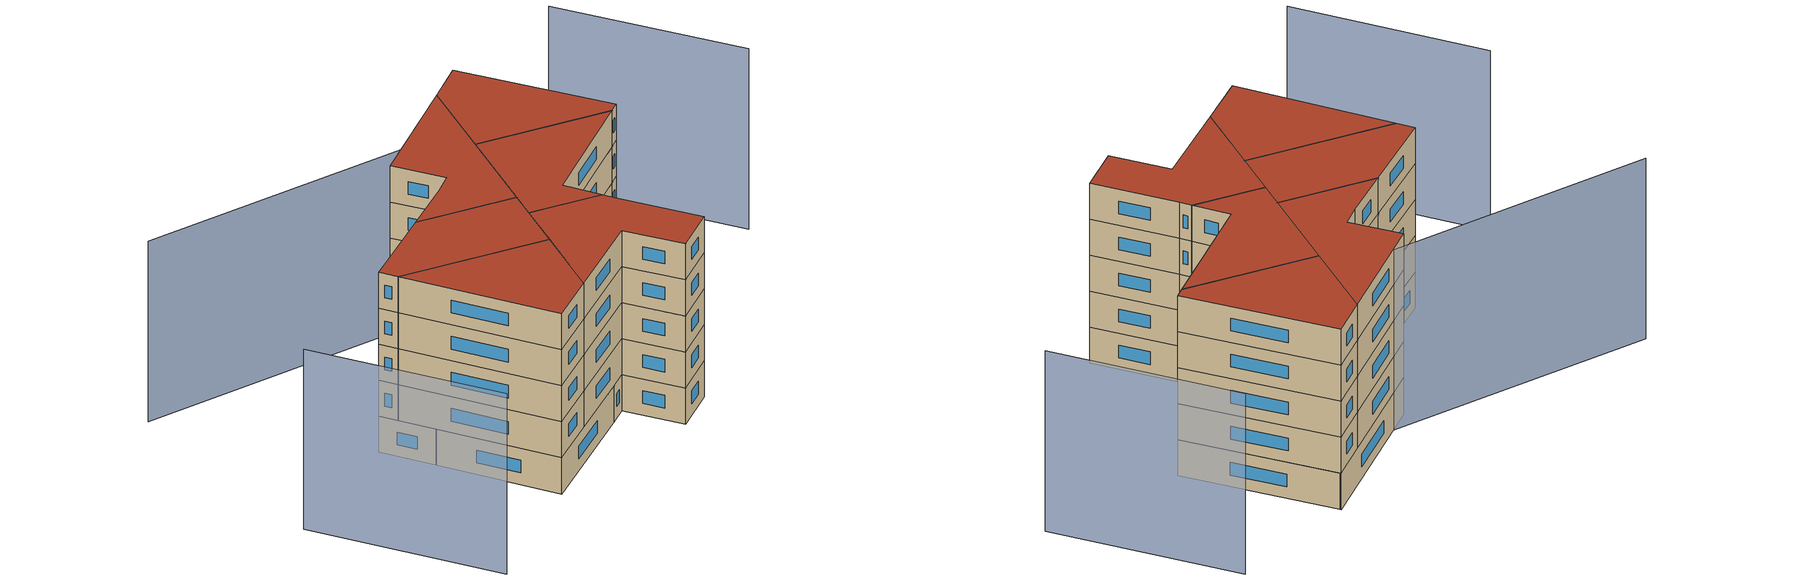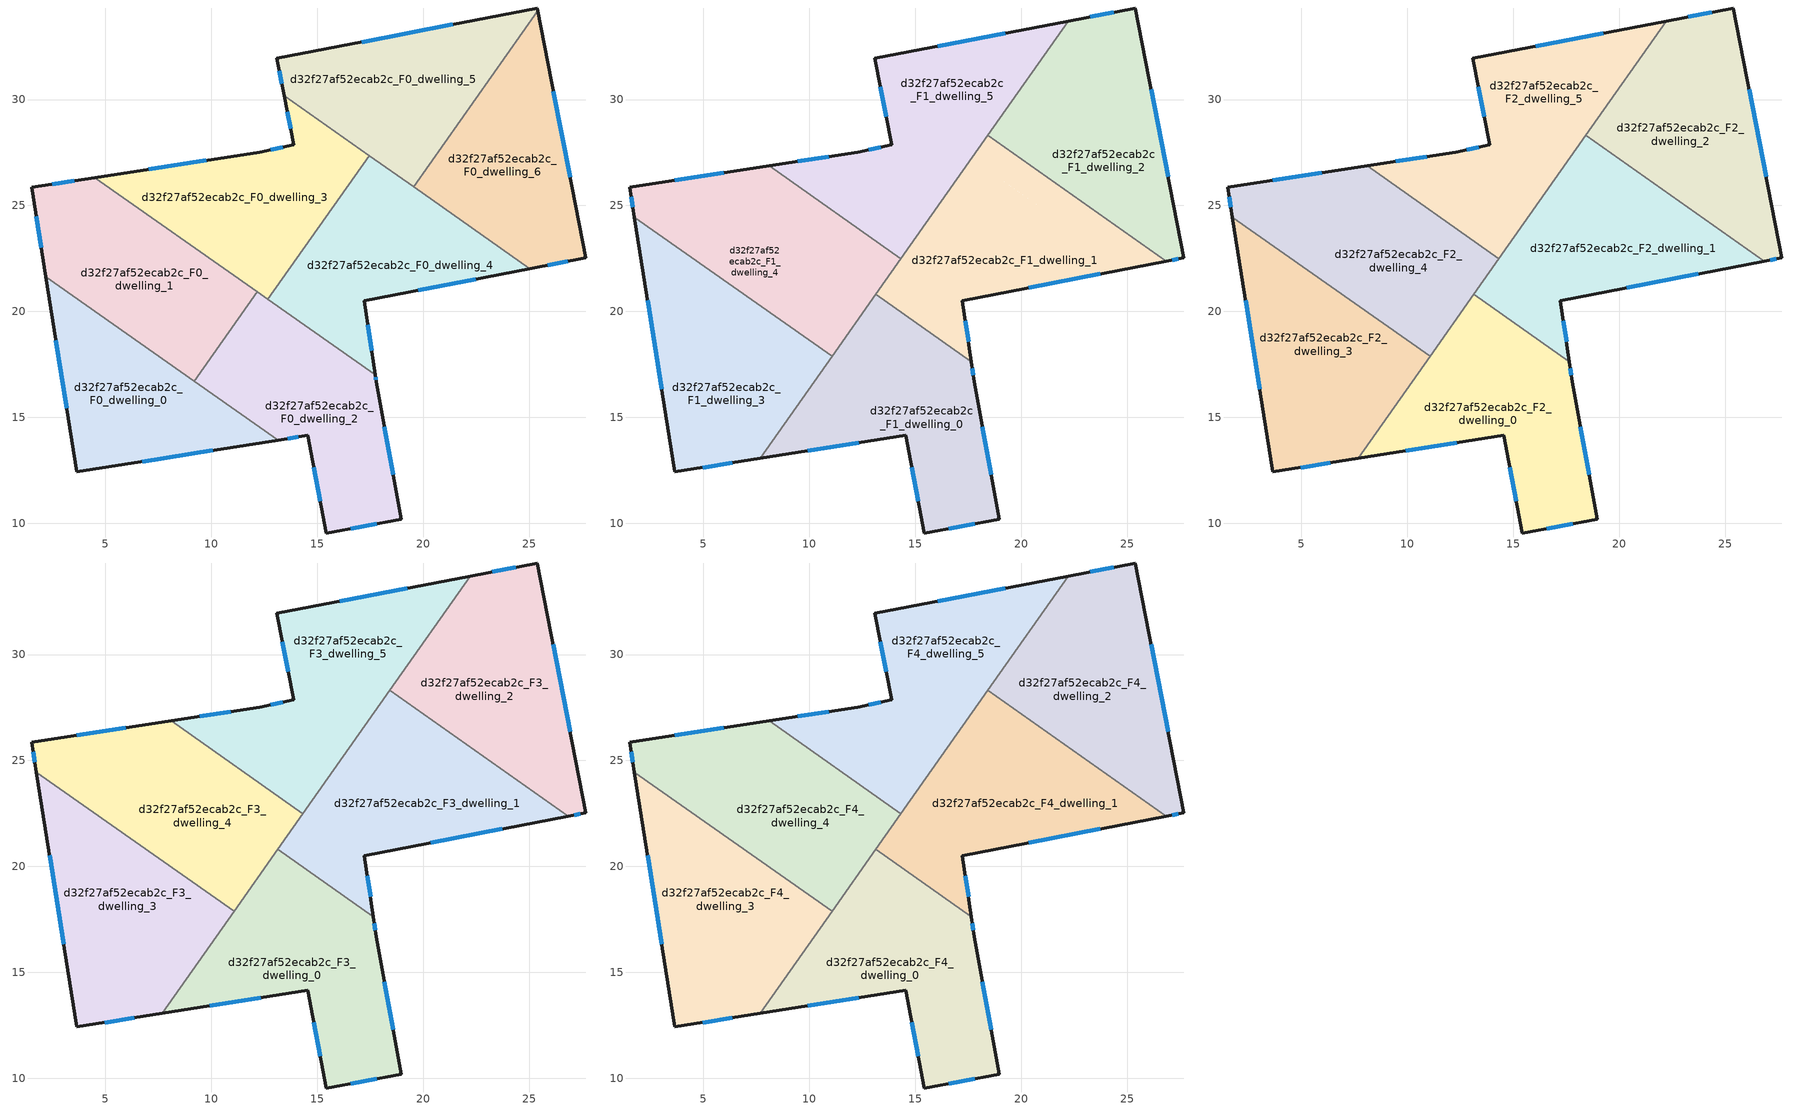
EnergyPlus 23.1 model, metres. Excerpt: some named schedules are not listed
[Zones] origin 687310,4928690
d32f27af52ecab2c_F0_dwelling_0
 floor ground (EU_floor_Construction): 13.15,13.93 3.65,12.42 2.19,21.64 z0
 wall outside (EU_wall_Construction): 2.19,21.64 3.65,12.42 13.15,13.93 z0:3
 wall to d32f27af52ecab2c_F0_dwelling_1 (EU_wall_Construction): 9.19,16.71 2.19,21.64 z0:3
 wall to d32f27af52ecab2c_F0_dwelling_2 (EU_wall_Construction): 13.15,13.93 9.19,16.71 z0:3
 window (EU_Window_Construction): 2.66,18.64 3.17,15.42 / 6.74,12.91 10.06,13.44 z0.98:2.02
d32f27af52ecab2c_F0_dwelling_1
 floor ground (EU_floor_Construction): 12.16,20.93 9.19,16.71 2.19,21.64 1.52,25.86 4.51,26.32 z0
 wall outside (EU_wall_Construction): 4.51,26.32 1.52,25.86 2.19,21.64 z0:3
 wall to d32f27af52ecab2c_F0_dwelling_2 (EU_wall_Construction): 9.19,16.71 12.16,20.93 z0:3
 wall to d32f27af52ecab2c_F0_dwelling_3 (EU_wall_Construction): 12.16,20.93 4.51,26.32 z0:3
 window (EU_Window_Construction): 3.54,26.17 2.49,26.01 / 1.74,24.49 1.97,23.01 z0.98:2.02
d32f27af52ecab2c_F0_dwelling_2
 floor ground (EU_floor_Construction): 17.74,17 17.79,16.67 18.96,10.18 15.43,9.54 14.56,14.15 13.15,13.93 9.19,16.71 12.16,20.93 z0
 wall outside (EU_wall_Construction): 13.15,13.93 14.56,14.15 15.43,9.54 18.96,10.18 17.79,16.67 17.74,17 z0:3
 wall to d32f27af52ecab2c_F0_dwelling_4 (EU_wall_Construction): 17.74,17 12.67,20.57 z0:3
 wall to d32f27af52ecab2c_F0_dwelling_3 (EU_wall_Construction): 12.67,20.57 12.16,20.93 z0:3
 window (EU_Window_Construction): 17.77,16.78 17.76,16.9 / 18.58,12.29 18.17,14.56 / 16.58,9.75 17.81,9.97 / 14.84,12.65 15.15,11.04 / 13.61,14 14.1,14.08 z0.98:2.02
d32f27af52ecab2c_F0_dwelling_3
 floor ground (EU_floor_Construction): 17.45,27.36 12.67,20.57 4.51,26.32 12.29,27.51 13.89,27.86 13.44,30.17 z0
 wall outside (EU_wall_Construction): 13.44,30.17 13.89,27.86 12.29,27.51 4.51,26.32 z0:3
 wall to d32f27af52ecab2c_F0_dwelling_4 (EU_wall_Construction): 12.67,20.57 17.45,27.36 z0:3
 wall to d32f27af52ecab2c_F0_dwelling_5 (EU_wall_Construction): 17.45,27.36 13.44,30.17 z0:3
 window (EU_Window_Construction): 9.76,27.12 7.04,26.71 / 13.37,27.75 12.81,27.62 / 13.59,29.42 13.74,28.61 z0.98:2.02
d32f27af52ecab2c_F0_dwelling_4
 floor ground (EU_floor_Construction): 25.03,22.02 17.23,20.51 17.74,17 12.67,20.57 17.45,27.36 z0
 wall outside (EU_wall_Construction): 17.74,17 17.23,20.51 25.03,22.02 z0:3
 wall to d32f27af52ecab2c_F0_dwelling_6 (EU_wall_Construction): 25.03,22.02 19.56,25.87 z0:3
 wall to d32f27af52ecab2c_F0_dwelling_5 (EU_wall_Construction): 19.56,25.87 17.45,27.35 z0:3
 window (EU_Window_Construction): 17.57,18.14 17.4,19.37 / 19.77,21 22.49,21.53 z0.98:2.02
d32f27af52ecab2c_F0_dwelling_5
 floor ground (EU_floor_Construction): 25.39,34.32 25.41,34.19 19.56,25.87 13.44,30.17 13.1,31.94 z0
 wall outside (EU_wall_Construction): 25.41,34.19 25.39,34.32 13.1,31.94 13.44,30.17 z0:3
 wall to d32f27af52ecab2c_F0_dwelling_6 (EU_wall_Construction): 19.56,25.87 25.41,34.19 z0:3
 window (EU_Window_Construction): 21.39,33.55 17.1,32.71 / 13.21,31.37 13.33,30.75 z0.98:2.02
d32f27af52ecab2c_F0_dwelling_6
 floor ground (EU_floor_Construction): 25.41,34.19 27.68,22.53 25.03,22.02 19.56,25.87 z0
 wall outside (EU_wall_Construction): 25.03,22.02 27.68,22.53 25.41,34.19 z0:3
 window (EU_Window_Construction): 26.94,26.32 26.15,30.4 / 25.89,22.18 26.82,22.36 z0.98:2.02
d32f27af52ecab2c_F1_dwelling_0
 floor to d32f27af52ecab2c_F0_dwelling_2 (EU_floor_Construction): 17.74,17 17.79,16.67 18.96,10.18 15.43,9.54 14.56,14.15 13.15,13.93 9.9,16.21 12.87,20.43 z3
 floor to d32f27af52ecab2c_F0_dwelling_0 (EU_floor_Construction): 13.15,13.93 7.69,13.06 9.9,16.21 z3
 floor to d32f27af52ecab2c_F0_dwelling_4 (EU_floor_Construction): 17.65,17.62 17.74,17 12.87,20.43 13.13,20.8 z3
 wall outside (EU_wall_Construction): 7.69,13.06 14.56,14.15 15.43,9.54 18.96,10.18 17.79,16.67 17.65,17.62 z3:6
 wall to d32f27af52ecab2c_F1_dwelling_1 (EU_wall_Construction): 17.65,17.62 13.13,20.8 z3:6
 wall to d32f27af52ecab2c_F1_dwelling_3 (EU_wall_Construction): 11.07,17.87 7.69,13.06 z3:6
 wall to d32f27af52ecab2c_F1_dwelling_4 (EU_wall_Construction): 13.13,20.8 11.07,17.87 z3:6
 window (EU_Window_Construction): 14.84,12.65 15.15,11.04 / 9.92,13.41 12.32,13.8 / 17.75,16.98 17.7,17.31 / 18.58,12.29 18.17,14.56 / 16.58,9.75 17.81,9.97 z3.98:5.02
d32f27af52ecab2c_F1_dwelling_1
 floor to d32f27af52ecab2c_F0_dwelling_4 (EU_floor_Construction): 25.03,22.02 17.23,20.51 17.65,17.62 13.13,20.8 17.65,27.21 z3
 floor to d32f27af52ecab2c_F0_dwelling_6 (EU_floor_Construction): 26.86,22.37 25.03,22.02 19.56,25.87 20.33,26.97 z3
 floor to d32f27af52ecab2c_F0_dwelling_5 (EU_floor_Construction): 20.33,26.97 19.56,25.87 17.65,27.21 18.42,28.31 z3
 wall outside (EU_wall_Construction): 17.65,17.62 17.23,20.51 26.86,22.37 z3:6
 wall to d32f27af52ecab2c_F1_dwelling_2 (EU_wall_Construction): 26.86,22.37 18.42,28.31 z3:6
 wall to d32f27af52ecab2c_F1_dwelling_5 (EU_wall_Construction): 18.42,28.31 14.32,22.49 z3:6
 wall to d32f27af52ecab2c_F1_dwelling_4 (EU_wall_Construction): 14.32,22.49 13.13,20.8 z3:6
 window (EU_Window_Construction): 20.36,21.12 23.73,21.77 / 17.51,18.56 17.37,19.57 z3.98:5.02
d32f27af52ecab2c_F1_dwelling_2
 floor to d32f27af52ecab2c_F0_dwelling_6 (EU_floor_Construction): 25.41,34.19 27.68,22.53 26.86,22.37 20.33,26.97 z3
 floor to d32f27af52ecab2c_F0_dwelling_5 (EU_floor_Construction): 25.39,34.32 25.41,34.19 20.33,26.97 18.42,28.31 22.22,33.71 z3
 wall outside (EU_wall_Construction): 26.86,22.37 27.68,22.53 25.39,34.32 22.22,33.71 z3:6
 wall to d32f27af52ecab2c_F1_dwelling_5 (EU_wall_Construction): 22.22,33.71 18.42,28.31 z3:6
 window (EU_Window_Construction): 24.36,34.12 23.25,33.9 / 26.94,26.36 26.13,30.49 / 27.13,22.42 27.41,22.48 z3.98:5.02
d32f27af52ecab2c_F1_dwelling_3
 floor to d32f27af52ecab2c_F0_dwelling_0 (EU_floor_Construction): 9.9,16.21 7.69,13.06 3.65,12.42 2.19,21.64 z3
 floor to d32f27af52ecab2c_F0_dwelling_1 (EU_floor_Construction): 10.36,18.37 9.19,16.71 2.19,21.64 1.74,24.44 z3
 floor to d32f27af52ecab2c_F0_dwelling_2 (EU_floor_Construction): 11.07,17.87 9.9,16.21 9.19,16.71 10.36,18.37 z3
 wall outside (EU_wall_Construction): 1.74,24.44 3.65,12.42 7.69,13.06 z3:6
 wall to d32f27af52ecab2c_F1_dwelling_4 (EU_wall_Construction): 11.07,17.87 1.74,24.44 z3:6
 window (EU_Window_Construction): 4.96,12.63 6.37,12.85 / 2.36,20.53 3.03,16.33 z3.98:5.02
d32f27af52ecab2c_F1_dwelling_4
 floor to d32f27af52ecab2c_F0_dwelling_1 (EU_floor_Construction): 12.16,20.93 10.36,18.37 1.74,24.44 1.52,25.86 4.51,26.32 z3
 floor to d32f27af52ecab2c_F0_dwelling_2 (EU_floor_Construction): 12.87,20.43 11.07,17.87 10.36,18.37 12.16,20.93 z3
 floor to d32f27af52ecab2c_F0_dwelling_3 (EU_floor_Construction): 14.12,22.63 12.67,20.57 4.51,26.32 8.11,26.87 z3
 floor to d32f27af52ecab2c_F0_dwelling_4 (EU_floor_Construction): 14.32,22.49 12.87,20.43 12.67,20.57 14.12,22.63 z3
 wall outside (EU_wall_Construction): 8.1,26.87 1.52,25.86 1.74,24.44 z3:6
 wall to d32f27af52ecab2c_F1_dwelling_5 (EU_wall_Construction): 14.32,22.49 8.1,26.87 z3:6
 window (EU_Window_Construction): 1.59,25.4 1.67,24.9 / 5.96,26.54 3.66,26.19 z3.98:5.02
d32f27af52ecab2c_F1_dwelling_5
 floor to d32f27af52ecab2c_F0_dwelling_3 (EU_floor_Construction): 17.45,27.36 14.12,22.63 8.11,26.87 12.29,27.51 13.89,27.86 13.44,30.17 z3
 floor to d32f27af52ecab2c_F0_dwelling_5 (EU_floor_Construction): 22.22,33.71 17.65,27.21 13.44,30.17 13.1,31.94 z3
 floor to d32f27af52ecab2c_F0_dwelling_4 (EU_floor_Construction): 17.65,27.21 14.32,22.49 14.12,22.63 17.45,27.35 z3
 wall outside (EU_wall_Construction): 22.22,33.71 13.1,31.94 13.89,27.86 12.29,27.51 8.1,26.87 z3:6
 window (EU_Window_Construction): 19.25,33.13 16.07,32.51 / 10.93,27.3 9.47,27.08 / 13.37,27.75 12.81,27.62 / 13.36,30.61 13.63,29.19 z3.98:5.02
d32f27af52ecab2c_F2_dwelling_0
 floor to d32f27af52ecab2c_F1_dwelling_0 (EU_floor_Construction): 17.65,17.62 17.79,16.67 18.96,10.18 15.43,9.54 14.56,14.15 7.69,13.06 13.13,20.8 z6
 wall outside (EU_wall_Construction): 7.69,13.06 14.56,14.15 15.43,9.54 18.96,10.18 17.79,16.67 17.65,17.62 z6:9
 wall to d32f27af52ecab2c_F2_dwelling_1 (EU_wall_Construction): 17.65,17.62 13.13,20.8 z6:9
 wall to d32f27af52ecab2c_F2_dwelling_3 (EU_wall_Construction): 11.07,17.87 7.69,13.06 z6:9
 wall to d32f27af52ecab2c_F2_dwelling_4 (EU_wall_Construction): 13.13,20.8 11.07,17.87 z6:9
 window (EU_Window_Construction): 14.84,12.65 15.15,11.04 / 9.92,13.41 12.32,13.8 / 17.75,16.98 17.7,17.31 / 18.58,12.29 18.17,14.56 / 16.58,9.75 17.81,9.97 z6.98:8.02
d32f27af52ecab2c_F2_dwelling_1
 floor to d32f27af52ecab2c_F1_dwelling_1 (EU_floor_Construction): 26.86,22.37 17.23,20.51 17.65,17.62 13.13,20.8 18.42,28.31 z6
 wall outside (EU_wall_Construction): 17.65,17.62 17.23,20.51 26.86,22.37 z6:9
 wall to d32f27af52ecab2c_F2_dwelling_2 (EU_wall_Construction): 26.86,22.37 18.42,28.31 z6:9
 wall to d32f27af52ecab2c_F2_dwelling_5 (EU_wall_Construction): 18.42,28.31 14.32,22.49 z6:9
 wall to d32f27af52ecab2c_F2_dwelling_4 (EU_wall_Construction): 14.32,22.49 13.13,20.8 z6:9
 window (EU_Window_Construction): 20.36,21.12 23.73,21.77 / 17.51,18.56 17.37,19.57 z6.98:8.02
d32f27af52ecab2c_F2_dwelling_2
 floor to d32f27af52ecab2c_F1_dwelling_2 (EU_floor_Construction): 25.39,34.32 27.68,22.53 26.86,22.37 18.42,28.31 22.22,33.71 z6
 wall outside (EU_wall_Construction): 26.86,22.37 27.68,22.53 25.39,34.32 22.22,33.71 z6:9
 wall to d32f27af52ecab2c_F2_dwelling_5 (EU_wall_Construction): 22.22,33.71 18.42,28.31 z6:9
 window (EU_Window_Construction): 24.36,34.12 23.25,33.9 / 26.94,26.36 26.13,30.49 / 27.13,22.42 27.41,22.48 z6.98:8.02
d32f27af52ecab2c_F2_dwelling_3
 floor to d32f27af52ecab2c_F1_dwelling_3 (EU_floor_Construction): 11.07,17.87 7.69,13.06 3.65,12.42 1.74,24.44 z6
 wall outside (EU_wall_Construction): 1.74,24.44 3.65,12.42 7.69,13.06 z6:9
 wall to d32f27af52ecab2c_F2_dwelling_4 (EU_wall_Construction): 11.07,17.87 1.74,24.44 z6:9
 window (EU_Window_Construction): 4.96,12.63 6.37,12.85 / 2.36,20.53 3.03,16.33 z6.98:8.02
d32f27af52ecab2c_F2_dwelling_4
 floor to d32f27af52ecab2c_F1_dwelling_4 (EU_floor_Construction): 14.32,22.49 11.07,17.87 1.74,24.44 1.52,25.86 8.1,26.87 z6
 wall outside (EU_wall_Construction): 8.1,26.87 1.52,25.86 1.74,24.44 z6:9
 wall to d32f27af52ecab2c_F2_dwelling_5 (EU_wall_Construction): 14.32,22.49 8.1,26.87 z6:9
 window (EU_Window_Construction): 1.59,25.4 1.67,24.9 / 5.96,26.54 3.66,26.19 z6.98:8.02
d32f27af52ecab2c_F2_dwelling_5
 floor to d32f27af52ecab2c_F1_dwelling_5 (EU_floor_Construction): 22.22,33.71 14.32,22.49 8.1,26.87 12.29,27.51 13.89,27.86 13.1,31.94 z6
 wall outside (EU_wall_Construction): 22.22,33.71 13.1,31.94 13.89,27.86 12.29,27.51 8.1,26.87 z6:9
 window (EU_Window_Construction): 19.25,33.13 16.07,32.51 / 10.93,27.3 9.47,27.08 / 13.37,27.75 12.81,27.62 / 13.36,30.61 13.63,29.19 z6.98:8.02
d32f27af52ecab2c_F3_dwelling_0
 floor to d32f27af52ecab2c_F2_dwelling_0 (EU_floor_Construction): 17.65,17.62 17.79,16.67 18.96,10.18 15.43,9.54 14.56,14.15 7.69,13.06 13.13,20.8 z9
 wall outside (EU_wall_Construction): 7.69,13.06 14.56,14.15 15.43,9.54 18.96,10.18 17.79,16.67 17.65,17.62 z9:12
 wall to d32f27af52ecab2c_F3_dwelling_1 (EU_wall_Construction): 17.65,17.62 13.13,20.8 z9:12
 wall to d32f27af52ecab2c_F3_dwelling_3 (EU_wall_Construction): 11.07,17.87 7.69,13.06 z9:12
 wall to d32f27af52ecab2c_F3_dwelling_4 (EU_wall_Construction): 13.13,20.8 11.07,17.87 z9:12
 window (EU_Window_Construction): 14.84,12.65 15.15,11.04 / 9.92,13.41 12.32,13.8 / 17.75,16.98 17.7,17.31 / 18.58,12.29 18.17,14.56 / 16.58,9.75 17.81,9.97 z9.98:11.02
d32f27af52ecab2c_F3_dwelling_1
 floor to d32f27af52ecab2c_F2_dwelling_1 (EU_floor_Construction): 26.86,22.37 17.23,20.51 17.65,17.62 13.13,20.8 18.42,28.31 z9
 wall outside (EU_wall_Construction): 17.65,17.62 17.23,20.51 26.86,22.37 z9:12
 wall to d32f27af52ecab2c_F3_dwelling_2 (EU_wall_Construction): 26.86,22.37 18.42,28.31 z9:12
 wall to d32f27af52ecab2c_F3_dwelling_5 (EU_wall_Construction): 18.42,28.31 14.32,22.49 z9:12
 wall to d32f27af52ecab2c_F3_dwelling_4 (EU_wall_Construction): 14.32,22.49 13.13,20.8 z9:12
 window (EU_Window_Construction): 20.36,21.12 23.73,21.77 / 17.51,18.56 17.37,19.57 z9.98:11.02
d32f27af52ecab2c_F3_dwelling_2
 floor to d32f27af52ecab2c_F2_dwelling_2 (EU_floor_Construction): 25.39,34.32 27.68,22.53 26.86,22.37 18.42,28.31 22.22,33.71 z9
 wall outside (EU_wall_Construction): 26.86,22.37 27.68,22.53 25.39,34.32 22.22,33.71 z9:12
 wall to d32f27af52ecab2c_F3_dwelling_5 (EU_wall_Construction): 22.22,33.71 18.42,28.31 z9:12
 window (EU_Window_Construction): 24.36,34.12 23.25,33.9 / 26.94,26.36 26.13,30.49 / 27.13,22.42 27.41,22.48 z9.98:11.02
d32f27af52ecab2c_F3_dwelling_3
 floor to d32f27af52ecab2c_F2_dwelling_3 (EU_floor_Construction): 11.07,17.87 7.69,13.06 3.65,12.42 1.74,24.44 z9
 wall outside (EU_wall_Construction): 1.74,24.44 3.65,12.42 7.69,13.06 z9:12
 wall to d32f27af52ecab2c_F3_dwelling_4 (EU_wall_Construction): 11.07,17.87 1.74,24.44 z9:12
 window (EU_Window_Construction): 4.96,12.63 6.37,12.85 / 2.36,20.53 3.03,16.33 z9.98:11.02
d32f27af52ecab2c_F3_dwelling_4
 floor to d32f27af52ecab2c_F2_dwelling_4 (EU_floor_Construction): 14.32,22.49 11.07,17.87 1.74,24.44 1.52,25.86 8.1,26.87 z9
 wall outside (EU_wall_Construction): 8.1,26.87 1.52,25.86 1.74,24.44 z9:12
 wall to d32f27af52ecab2c_F3_dwelling_5 (EU_wall_Construction): 14.32,22.49 8.1,26.87 z9:12
 window (EU_Window_Construction): 1.59,25.4 1.67,24.9 / 5.96,26.54 3.66,26.19 z9.98:11.02
d32f27af52ecab2c_F3_dwelling_5
 floor to d32f27af52ecab2c_F2_dwelling_5 (EU_floor_Construction): 22.22,33.71 14.32,22.49 8.1,26.87 12.29,27.51 13.89,27.86 13.1,31.94 z9
 wall outside (EU_wall_Construction): 22.22,33.71 13.1,31.94 13.89,27.86 12.29,27.51 8.1,26.87 z9:12
 window (EU_Window_Construction): 19.25,33.13 16.07,32.51 / 10.93,27.3 9.47,27.08 / 13.37,27.75 12.81,27.62 / 13.36,30.61 13.63,29.19 z9.98:11.02
d32f27af52ecab2c_F4_dwelling_0
 floor to d32f27af52ecab2c_F3_dwelling_0 (EU_floor_Construction): 17.65,17.62 17.79,16.67 18.96,10.18 15.43,9.54 14.56,14.15 7.69,13.06 13.13,20.8 z12
 wall outside (EU_wall_Construction): 7.69,13.06 14.56,14.15 15.43,9.54 18.96,10.18 17.79,16.67 17.65,17.62 z12:15
 wall to d32f27af52ecab2c_F4_dwelling_1 (EU_wall_Construction): 17.65,17.62 13.13,20.8 z12:15
 wall to d32f27af52ecab2c_F4_dwelling_3 (EU_wall_Construction): 11.07,17.87 7.69,13.06 z12:15
 wall to d32f27af52ecab2c_F4_dwelling_4 (EU_wall_Construction): 13.13,20.8 11.07,17.87 z12:15
 window (EU_Window_Construction): 14.84,12.65 15.15,11.04 / 9.92,13.41 12.32,13.8 / 17.75,16.98 17.7,17.31 / 18.58,12.29 18.17,14.56 / 16.58,9.75 17.81,9.97 z12.98:14.02
 roof outside (EU_roof_Construction): 18.96,10.18 17.79,16.67 17.65,17.62 13.13,20.8 7.69,13.06 14.56,14.15 15.43,9.54 z15
d32f27af52ecab2c_F4_dwelling_1
 floor to d32f27af52ecab2c_F3_dwelling_1 (EU_floor_Construction): 26.86,22.37 17.23,20.51 17.65,17.62 13.13,20.8 18.42,28.31 z12
 wall outside (EU_wall_Construction): 17.65,17.62 17.23,20.51 26.86,22.37 z12:15
 wall to d32f27af52ecab2c_F4_dwelling_2 (EU_wall_Construction): 26.86,22.37 18.42,28.31 z12:15
 wall to d32f27af52ecab2c_F4_dwelling_5 (EU_wall_Construction): 18.42,28.31 14.32,22.49 z12:15
 wall to d32f27af52ecab2c_F4_dwelling_4 (EU_wall_Construction): 14.32,22.49 13.13,20.8 z12:15
 window (EU_Window_Construction): 20.36,21.12 23.73,21.77 / 17.51,18.56 17.37,19.57 z12.98:14.02
 roof outside (EU_roof_Construction): 26.86,22.37 18.42,28.31 13.13,20.8 17.65,17.62 17.23,20.51 z15
d32f27af52ecab2c_F4_dwelling_2
 floor to d32f27af52ecab2c_F3_dwelling_2 (EU_floor_Construction): 25.39,34.32 27.68,22.53 26.86,22.37 18.42,28.31 22.22,33.71 z12
 wall outside (EU_wall_Construction): 26.86,22.37 27.68,22.53 25.39,34.32 22.22,33.71 z12:15
 wall to d32f27af52ecab2c_F4_dwelling_5 (EU_wall_Construction): 22.22,33.71 18.42,28.31 z12:15
 window (EU_Window_Construction): 24.36,34.12 23.25,33.9 / 26.94,26.36 26.13,30.49 / 27.13,22.42 27.41,22.48 z12.98:14.02
 roof outside (EU_roof_Construction): 27.68,22.53 25.39,34.32 22.22,33.71 18.42,28.31 26.86,22.37 z15
d32f27af52ecab2c_F4_dwelling_3
 floor to d32f27af52ecab2c_F3_dwelling_3 (EU_floor_Construction): 11.07,17.87 7.69,13.06 3.65,12.42 1.74,24.44 z12
 wall outside (EU_wall_Construction): 1.74,24.44 3.65,12.42 7.69,13.06 z12:15
 wall to d32f27af52ecab2c_F4_dwelling_4 (EU_wall_Construction): 11.07,17.87 1.74,24.44 z12:15
 window (EU_Window_Construction): 4.96,12.63 6.37,12.85 / 2.36,20.53 3.03,16.33 z12.98:14.02
 roof outside (EU_roof_Construction): 7.69,13.06 11.07,17.87 1.74,24.44 3.65,12.42 z15
d32f27af52ecab2c_F4_dwelling_4
 floor to d32f27af52ecab2c_F3_dwelling_4 (EU_floor_Construction): 14.32,22.49 11.07,17.87 1.74,24.44 1.52,25.86 8.1,26.87 z12
 wall outside (EU_wall_Construction): 8.1,26.87 1.52,25.86 1.74,24.44 z12:15
 wall to d32f27af52ecab2c_F4_dwelling_5 (EU_wall_Construction): 14.32,22.49 8.1,26.87 z12:15
 window (EU_Window_Construction): 1.59,25.4 1.67,24.9 / 5.96,26.54 3.66,26.19 z12.98:14.02
 roof outside (EU_roof_Construction): 11.07,17.87 14.32,22.49 8.1,26.87 1.52,25.86 1.74,24.44 z15
d32f27af52ecab2c_F4_dwelling_5
 floor to d32f27af52ecab2c_F3_dwelling_5 (EU_floor_Construction): 22.22,33.71 14.32,22.49 8.1,26.87 12.29,27.51 13.89,27.86 13.1,31.94 z12
 wall outside (EU_wall_Construction): 22.22,33.71 13.1,31.94 13.89,27.86 12.29,27.51 8.1,26.87 z12:15
 window (EU_Window_Construction): 19.25,33.13 16.07,32.51 / 10.93,27.3 9.47,27.08 / 13.37,27.75 12.81,27.62 / 13.36,30.61 13.63,29.19 z12.98:14.02
 roof outside (EU_roof_Construction): 14.32,22.49 22.22,33.71 13.1,31.94 13.89,27.86 12.29,27.51 8.1,26.87 z15
shading: -9.27,25.38 -6.72,10.56 / 38.2,18.22 35.61,32.75 / 17.45,31.23 -3.45,41.42 z0:15
[Building]
EU S2 Campaign: North Axis=0; Terrain=City; Solar Distribution=FullExterior
[Site:Location]
Bologna: Latitude=44.5; Longitude=11.25; Time Zone=1; Elevation=37
[SizingPeriod:WeatherFileDays]
AnnualSizingPeriod: Begin Month=1; Begin Day of Month=1; End Month=12; End Day of Month=31; Day of Week for Start Day=Monday; Use Weather File Daylight Saving Period=No; Use Weather File Rain and Snow Indicators=No
[MATERIAL]
EU_InternalMass_Material: Roughness=MediumRough; Thickness=0.1; Conductivity=1; Density=1800; Specific Heat=900; Thermal Absorptance=0.9; Solar Absorptance=0.7; Visible Absorptance=0.7
[MATERIAL:NOMASS] Roughness=MediumRough; Thermal Absorptance=0.9; Solar Absorptance=0.7; Visible Absorptance=0.7
Name | Thermal Resistance
EU_wall_NoMass | 0.905828
EU_roof_NoMass | 0.37593
EU_floor_NoMass | 0.67114
[WINDOWMATERIAL:SIMPLEGLAZINGSYSTEM]
EU_Window_SimpleGlazing: UFactor=4.52486; Solar Heat Gain Coefficient=0.85; Visible Transmittance=0.85
[CONSTRUCTION]
EU_wall_Construction: EU_wall_NoMass
EU_roof_Construction: EU_roof_NoMass
EU_floor_Construction: EU_floor_NoMass
EU_Window_Construction: EU_Window_SimpleGlazing
EU_InternalMass_Construction: EU_InternalMass_Material
[ZONE] Type=1; Multiplier=1; Ceiling Height=autocalculate; Floor Area=autocalculate; Part of Total Floor Area=Yes
Name | Volume
d32f27af52ecab2c_F0_dwelling_0 | 134.703
d32f27af52ecab2c_F1_dwelling_0; d32f27af52ecab2c_F2_dwelling_0; d32f27af52ecab2c_F3_dwelling_0; d32f27af52ecab2c_F4_dwelling_0 | 175.367
d32f27af52ecab2c_F0_dwelling_1 | 158.12
d32f27af52ecab2c_F1_dwelling_1; d32f27af52ecab2c_F2_dwelling_1; d32f27af52ecab2c_F3_dwelling_1; d32f27af52ecab2c_F4_dwelling_1 | 175.369
d32f27af52ecab2c_F0_dwelling_2 | 158.127
d32f27af52ecab2c_F1_dwelling_2; d32f27af52ecab2c_F2_dwelling_2; d32f27af52ecab2c_F3_dwelling_2; d32f27af52ecab2c_F4_dwelling_2 | 175.375
d32f27af52ecab2c_F0_dwelling_3 | 150.339
d32f27af52ecab2c_F1_dwelling_3; d32f27af52ecab2c_F2_dwelling_3; d32f27af52ecab2c_F3_dwelling_3; d32f27af52ecab2c_F4_dwelling_3 | 175.345
d32f27af52ecab2c_F0_dwelling_4 | 150.311
d32f27af52ecab2c_F1_dwelling_4; d32f27af52ecab2c_F2_dwelling_4; d32f27af52ecab2c_F3_dwelling_4; d32f27af52ecab2c_F4_dwelling_4 | 175.381
d32f27af52ecab2c_F0_dwelling_5 | 150.307
d32f27af52ecab2c_F1_dwelling_5; d32f27af52ecab2c_F2_dwelling_5; d32f27af52ecab2c_F3_dwelling_5; d32f27af52ecab2c_F4_dwelling_5 | 175.359
d32f27af52ecab2c_F0_dwelling_6 | 150.294
[INTERNALMASS] Construction=EU_InternalMass_Construction
Name | Zone or ZoneList | Surface Area
d32f27af52ecab2c_F0_dwelling_0_EU_InternalMass | d32f27af52ecab2c_F0_dwelling_0 | 44.9008
d32f27af52ecab2c_F0_dwelling_1_EU_InternalMass | d32f27af52ecab2c_F0_dwelling_1 | 52.7062
d32f27af52ecab2c_F0_dwelling_2_EU_InternalMass | d32f27af52ecab2c_F0_dwelling_2 | 52.7097
d32f27af52ecab2c_F0_dwelling_3_EU_InternalMass | d32f27af52ecab2c_F0_dwelling_3 | 50.1183
d32f27af52ecab2c_F0_dwelling_4_EU_InternalMass | d32f27af52ecab2c_F0_dwelling_4 | 50.105
d32f27af52ecab2c_F0_dwelling_5_EU_InternalMass | d32f27af52ecab2c_F0_dwelling_5 | 50.0998
d32f27af52ecab2c_F0_dwelling_6_EU_InternalMass | d32f27af52ecab2c_F0_dwelling_6 | 50.1009
d32f27af52ecab2c_F1_dwelling_0_EU_InternalMass | d32f27af52ecab2c_F1_dwelling_0 | 58.4556
d32f27af52ecab2c_F1_dwelling_1_EU_InternalMass | d32f27af52ecab2c_F1_dwelling_1 | 58.4563
d32f27af52ecab2c_F1_dwelling_2_EU_InternalMass | d32f27af52ecab2c_F1_dwelling_2 | 58.4585
d32f27af52ecab2c_F1_dwelling_3_EU_InternalMass | d32f27af52ecab2c_F1_dwelling_3 | 58.4484
d32f27af52ecab2c_F1_dwelling_4_EU_InternalMass | d32f27af52ecab2c_F1_dwelling_4 | 58.4601
d32f27af52ecab2c_F1_dwelling_5_EU_InternalMass | d32f27af52ecab2c_F1_dwelling_5 | 58.4528
d32f27af52ecab2c_F2_dwelling_0_EU_InternalMass | d32f27af52ecab2c_F2_dwelling_0 | 58.4556
d32f27af52ecab2c_F2_dwelling_1_EU_InternalMass | d32f27af52ecab2c_F2_dwelling_1 | 58.4563
d32f27af52ecab2c_F2_dwelling_2_EU_InternalMass | d32f27af52ecab2c_F2_dwelling_2 | 58.4585
d32f27af52ecab2c_F2_dwelling_3_EU_InternalMass | d32f27af52ecab2c_F2_dwelling_3 | 58.4484
d32f27af52ecab2c_F2_dwelling_4_EU_InternalMass | d32f27af52ecab2c_F2_dwelling_4 | 58.4601
d32f27af52ecab2c_F2_dwelling_5_EU_InternalMass | d32f27af52ecab2c_F2_dwelling_5 | 58.4528
d32f27af52ecab2c_F3_dwelling_0_EU_InternalMass | d32f27af52ecab2c_F3_dwelling_0 | 58.4556
d32f27af52ecab2c_F3_dwelling_1_EU_InternalMass | d32f27af52ecab2c_F3_dwelling_1 | 58.4563
d32f27af52ecab2c_F3_dwelling_2_EU_InternalMass | d32f27af52ecab2c_F3_dwelling_2 | 58.4585
d32f27af52ecab2c_F3_dwelling_3_EU_InternalMass | d32f27af52ecab2c_F3_dwelling_3 | 58.4484
d32f27af52ecab2c_F3_dwelling_4_EU_InternalMass | d32f27af52ecab2c_F3_dwelling_4 | 58.4601
d32f27af52ecab2c_F3_dwelling_5_EU_InternalMass | d32f27af52ecab2c_F3_dwelling_5 | 58.4528
d32f27af52ecab2c_F4_dwelling_0_EU_InternalMass | d32f27af52ecab2c_F4_dwelling_0 | 58.4556
d32f27af52ecab2c_F4_dwelling_1_EU_InternalMass | d32f27af52ecab2c_F4_dwelling_1 | 58.4563
d32f27af52ecab2c_F4_dwelling_2_EU_InternalMass | d32f27af52ecab2c_F4_dwelling_2 | 58.4585
d32f27af52ecab2c_F4_dwelling_3_EU_InternalMass | d32f27af52ecab2c_F4_dwelling_3 | 58.4484
d32f27af52ecab2c_F4_dwelling_4_EU_InternalMass | d32f27af52ecab2c_F4_dwelling_4 | 58.4601
d32f27af52ecab2c_F4_dwelling_5_EU_InternalMass | d32f27af52ecab2c_F4_dwelling_5 | 58.4528
[OTHEREQUIPMENT] Fuel Type=Electricity; Design Level Calculation Method=Watts/Area; Power per Zone Floor Area=1; Fraction Latent=0; Fraction Radiant=0; Fraction Lost=0; Carbon Dioxide Generation Rate=0; EndUse Subcategory=EU_Step8_InternalGains
Name | Zone or ZoneList or Space or SpaceList | Schedule
EU_Step8_InternalGain_d32f27af52ecab2c_F0_dwelling_0_f000 | d32f27af52ecab2c_F0_dwelling_0 | EU_Step8_GainSchedule_d32f27af52ecab2c_F0_dwelling_0_f000
EU_Step8_InternalGain_d32f27af52ecab2c_F0_dwelling_1_f000 | d32f27af52ecab2c_F0_dwelling_1 | EU_Step8_GainSchedule_d32f27af52ecab2c_F0_dwelling_1_f000
EU_Step8_InternalGain_d32f27af52ecab2c_F0_dwelling_2_f000 | d32f27af52ecab2c_F0_dwelling_2 | EU_Step8_GainSchedule_d32f27af52ecab2c_F0_dwelling_2_f000
EU_Step8_InternalGain_d32f27af52ecab2c_F0_dwelling_3_f000 | d32f27af52ecab2c_F0_dwelling_3 | EU_Step8_GainSchedule_d32f27af52ecab2c_F0_dwelling_3_f000
EU_Step8_InternalGain_d32f27af52ecab2c_F0_dwelling_4_f000 | d32f27af52ecab2c_F0_dwelling_4 | EU_Step8_GainSchedule_d32f27af52ecab2c_F0_dwelling_4_f000
EU_Step8_InternalGain_d32f27af52ecab2c_F0_dwelling_5_f000 | d32f27af52ecab2c_F0_dwelling_5 | EU_Step8_GainSchedule_d32f27af52ecab2c_F0_dwelling_5_f000
EU_Step8_InternalGain_d32f27af52ecab2c_F0_dwelling_6_f000 | d32f27af52ecab2c_F0_dwelling_6 | EU_Step8_GainSchedule_d32f27af52ecab2c_F0_dwelling_6_f000
EU_Step8_InternalGain_d32f27af52ecab2c_F1_dwelling_0_f000 | d32f27af52ecab2c_F1_dwelling_0 | EU_Step8_GainSchedule_d32f27af52ecab2c_F1_dwelling_0_f000
EU_Step8_InternalGain_d32f27af52ecab2c_F1_dwelling_1_f000 | d32f27af52ecab2c_F1_dwelling_1 | EU_Step8_GainSchedule_d32f27af52ecab2c_F1_dwelling_1_f000
EU_Step8_InternalGain_d32f27af52ecab2c_F1_dwelling_2_f000 | d32f27af52ecab2c_F1_dwelling_2 | EU_Step8_GainSchedule_d32f27af52ecab2c_F1_dwelling_2_f000
EU_Step8_InternalGain_d32f27af52ecab2c_F1_dwelling_3_f000 | d32f27af52ecab2c_F1_dwelling_3 | EU_Step8_GainSchedule_d32f27af52ecab2c_F1_dwelling_3_f000
EU_Step8_InternalGain_d32f27af52ecab2c_F1_dwelling_4_f000 | d32f27af52ecab2c_F1_dwelling_4 | EU_Step8_GainSchedule_d32f27af52ecab2c_F1_dwelling_4_f000
EU_Step8_InternalGain_d32f27af52ecab2c_F1_dwelling_5_f000 | d32f27af52ecab2c_F1_dwelling_5 | EU_Step8_GainSchedule_d32f27af52ecab2c_F1_dwelling_5_f000
EU_Step8_InternalGain_d32f27af52ecab2c_F2_dwelling_0_f000 | d32f27af52ecab2c_F2_dwelling_0 | EU_Step8_GainSchedule_d32f27af52ecab2c_F2_dwelling_0_f000
EU_Step8_InternalGain_d32f27af52ecab2c_F2_dwelling_1_f000 | d32f27af52ecab2c_F2_dwelling_1 | EU_Step8_GainSchedule_d32f27af52ecab2c_F2_dwelling_1_f000
EU_Step8_InternalGain_d32f27af52ecab2c_F2_dwelling_2_f000 | d32f27af52ecab2c_F2_dwelling_2 | EU_Step8_GainSchedule_d32f27af52ecab2c_F2_dwelling_2_f000
EU_Step8_InternalGain_d32f27af52ecab2c_F2_dwelling_3_f000 | d32f27af52ecab2c_F2_dwelling_3 | EU_Step8_GainSchedule_d32f27af52ecab2c_F2_dwelling_3_f000
EU_Step8_InternalGain_d32f27af52ecab2c_F2_dwelling_4_f000 | d32f27af52ecab2c_F2_dwelling_4 | EU_Step8_GainSchedule_d32f27af52ecab2c_F2_dwelling_4_f000
EU_Step8_InternalGain_d32f27af52ecab2c_F2_dwelling_5_f000 | d32f27af52ecab2c_F2_dwelling_5 | EU_Step8_GainSchedule_d32f27af52ecab2c_F2_dwelling_5_f000
EU_Step8_InternalGain_d32f27af52ecab2c_F3_dwelling_0_f000 | d32f27af52ecab2c_F3_dwelling_0 | EU_Step8_GainSchedule_d32f27af52ecab2c_F3_dwelling_0_f000
EU_Step8_InternalGain_d32f27af52ecab2c_F3_dwelling_1_f000 | d32f27af52ecab2c_F3_dwelling_1 | EU_Step8_GainSchedule_d32f27af52ecab2c_F3_dwelling_1_f000
EU_Step8_InternalGain_d32f27af52ecab2c_F3_dwelling_2_f000 | d32f27af52ecab2c_F3_dwelling_2 | EU_Step8_GainSchedule_d32f27af52ecab2c_F3_dwelling_2_f000
EU_Step8_InternalGain_d32f27af52ecab2c_F3_dwelling_3_f000 | d32f27af52ecab2c_F3_dwelling_3 | EU_Step8_GainSchedule_d32f27af52ecab2c_F3_dwelling_3_f000
EU_Step8_InternalGain_d32f27af52ecab2c_F3_dwelling_4_f000 | d32f27af52ecab2c_F3_dwelling_4 | EU_Step8_GainSchedule_d32f27af52ecab2c_F3_dwelling_4_f000
EU_Step8_InternalGain_d32f27af52ecab2c_F3_dwelling_5_f000 | d32f27af52ecab2c_F3_dwelling_5 | EU_Step8_GainSchedule_d32f27af52ecab2c_F3_dwelling_5_f000
EU_Step8_InternalGain_d32f27af52ecab2c_F4_dwelling_0_f000 | d32f27af52ecab2c_F4_dwelling_0 | EU_Step8_GainSchedule_d32f27af52ecab2c_F4_dwelling_0_f000
EU_Step8_InternalGain_d32f27af52ecab2c_F4_dwelling_1_f000 | d32f27af52ecab2c_F4_dwelling_1 | EU_Step8_GainSchedule_d32f27af52ecab2c_F4_dwelling_1_f000
EU_Step8_InternalGain_d32f27af52ecab2c_F4_dwelling_2_f000 | d32f27af52ecab2c_F4_dwelling_2 | EU_Step8_GainSchedule_d32f27af52ecab2c_F4_dwelling_2_f000
EU_Step8_InternalGain_d32f27af52ecab2c_F4_dwelling_3_f000 | d32f27af52ecab2c_F4_dwelling_3 | EU_Step8_GainSchedule_d32f27af52ecab2c_F4_dwelling_3_f000
EU_Step8_InternalGain_d32f27af52ecab2c_F4_dwelling_4_f000 | d32f27af52ecab2c_F4_dwelling_4 | EU_Step8_GainSchedule_d32f27af52ecab2c_F4_dwelling_4_f000
EU_Step8_InternalGain_d32f27af52ecab2c_F4_dwelling_5_f000 | d32f27af52ecab2c_F4_dwelling_5 | EU_Step8_GainSchedule_d32f27af52ecab2c_F4_dwelling_5_f000
[ZONEVENTILATION:DESIGNFLOWRATE] Schedule=EU_AlwaysOn; Design Flow Rate Calculation Method=AirChanges/Hour; Air Changes per Hour=0.73129; Ventilation Type=Natural; Fan Pressure Rise=0; Fan Total Efficiency=1; Constant Term Coefficient=1; Temperature Term Coefficient=0; Velocity Term Coefficient=0; Velocity Squared Term Coefficient=0; Minimum Indoor Temperature=-100; Maximum Indoor Temperature=100; Delta Temperature=-100; Minimum Outdoor Temperature=-100; Maximum Outdoor Temperature=100; Maximum Wind Speed=40
Name | Zone or ZoneList or Space or SpaceList
EU_ConstantAir_d32f27af52ecab2c_F0_dwelling_0 | d32f27af52ecab2c_F0_dwelling_0
EU_ConstantAir_d32f27af52ecab2c_F0_dwelling_1 | d32f27af52ecab2c_F0_dwelling_1
EU_ConstantAir_d32f27af52ecab2c_F0_dwelling_2 | d32f27af52ecab2c_F0_dwelling_2
EU_ConstantAir_d32f27af52ecab2c_F0_dwelling_3 | d32f27af52ecab2c_F0_dwelling_3
EU_ConstantAir_d32f27af52ecab2c_F0_dwelling_4 | d32f27af52ecab2c_F0_dwelling_4
EU_ConstantAir_d32f27af52ecab2c_F0_dwelling_5 | d32f27af52ecab2c_F0_dwelling_5
EU_ConstantAir_d32f27af52ecab2c_F0_dwelling_6 | d32f27af52ecab2c_F0_dwelling_6
EU_ConstantAir_d32f27af52ecab2c_F1_dwelling_0 | d32f27af52ecab2c_F1_dwelling_0
EU_ConstantAir_d32f27af52ecab2c_F1_dwelling_1 | d32f27af52ecab2c_F1_dwelling_1
EU_ConstantAir_d32f27af52ecab2c_F1_dwelling_2 | d32f27af52ecab2c_F1_dwelling_2
EU_ConstantAir_d32f27af52ecab2c_F1_dwelling_3 | d32f27af52ecab2c_F1_dwelling_3
EU_ConstantAir_d32f27af52ecab2c_F1_dwelling_4 | d32f27af52ecab2c_F1_dwelling_4
EU_ConstantAir_d32f27af52ecab2c_F1_dwelling_5 | d32f27af52ecab2c_F1_dwelling_5
EU_ConstantAir_d32f27af52ecab2c_F2_dwelling_0 | d32f27af52ecab2c_F2_dwelling_0
EU_ConstantAir_d32f27af52ecab2c_F2_dwelling_1 | d32f27af52ecab2c_F2_dwelling_1
EU_ConstantAir_d32f27af52ecab2c_F2_dwelling_2 | d32f27af52ecab2c_F2_dwelling_2
EU_ConstantAir_d32f27af52ecab2c_F2_dwelling_3 | d32f27af52ecab2c_F2_dwelling_3
EU_ConstantAir_d32f27af52ecab2c_F2_dwelling_4 | d32f27af52ecab2c_F2_dwelling_4
EU_ConstantAir_d32f27af52ecab2c_F2_dwelling_5 | d32f27af52ecab2c_F2_dwelling_5
EU_ConstantAir_d32f27af52ecab2c_F3_dwelling_0 | d32f27af52ecab2c_F3_dwelling_0
EU_ConstantAir_d32f27af52ecab2c_F3_dwelling_1 | d32f27af52ecab2c_F3_dwelling_1
EU_ConstantAir_d32f27af52ecab2c_F3_dwelling_2 | d32f27af52ecab2c_F3_dwelling_2
EU_ConstantAir_d32f27af52ecab2c_F3_dwelling_3 | d32f27af52ecab2c_F3_dwelling_3
EU_ConstantAir_d32f27af52ecab2c_F3_dwelling_4 | d32f27af52ecab2c_F3_dwelling_4
EU_ConstantAir_d32f27af52ecab2c_F3_dwelling_5 | d32f27af52ecab2c_F3_dwelling_5
EU_ConstantAir_d32f27af52ecab2c_F4_dwelling_0 | d32f27af52ecab2c_F4_dwelling_0
EU_ConstantAir_d32f27af52ecab2c_F4_dwelling_1 | d32f27af52ecab2c_F4_dwelling_1
EU_ConstantAir_d32f27af52ecab2c_F4_dwelling_2 | d32f27af52ecab2c_F4_dwelling_2
EU_ConstantAir_d32f27af52ecab2c_F4_dwelling_3 | d32f27af52ecab2c_F4_dwelling_3
EU_ConstantAir_d32f27af52ecab2c_F4_dwelling_4 | d32f27af52ecab2c_F4_dwelling_4
EU_ConstantAir_d32f27af52ecab2c_F4_dwelling_5 | d32f27af52ecab2c_F4_dwelling_5
[HVACTEMPLATE:ZONE:IDEALLOADSAIRSYSTEM] System Availability Schedule=EU_AlwaysOn; Maximum Heating Supply Air Temperature=50; Minimum Cooling Supply Air Temperature=13; Maximum Heating Supply Air Humidity Ratio=0.0156; Minimum Cooling Supply Air Humidity Ratio=0.0077; Heating Limit=NoLimit; Cooling Limit=NoLimit; Heating Availability Schedule=EU_AlwaysOn; Cooling Availability Schedule=EU_CoolingOff; Dehumidification Control Type=ConstantSensibleHeatRatio; Cooling Sensible Heat Ratio=0.7; Dehumidification Setpoint=60; Humidification Control Type=None; Humidification Setpoint=30; Outdoor Air Method=None; Outdoor Air Flow Rate per Person=0.00944; Outdoor Air Flow Rate per Zone Floor Area=0; Outdoor Air Flow Rate per Zone=0; Demand Controlled Ventilation Type=None; Outdoor Air Economizer Type=NoEconomizer; Heat Recovery Type=None; Sensible Heat Recovery Effectiveness=0.7; Latent Heat Recovery Effectiveness=0.65
Name | Template Thermostat
d32f27af52ecab2c_F0_dwelling_0 | EU_HeatOnly_d32f27af52ecab2c_F0_dwelling_0
d32f27af52ecab2c_F0_dwelling_1 | EU_HeatOnly_d32f27af52ecab2c_F0_dwelling_1
d32f27af52ecab2c_F0_dwelling_2 | EU_HeatOnly_d32f27af52ecab2c_F0_dwelling_2
d32f27af52ecab2c_F0_dwelling_3 | EU_HeatOnly_d32f27af52ecab2c_F0_dwelling_3
d32f27af52ecab2c_F0_dwelling_4 | EU_HeatOnly_d32f27af52ecab2c_F0_dwelling_4
d32f27af52ecab2c_F0_dwelling_5 | EU_HeatOnly_d32f27af52ecab2c_F0_dwelling_5
d32f27af52ecab2c_F0_dwelling_6 | EU_HeatOnly_d32f27af52ecab2c_F0_dwelling_6
d32f27af52ecab2c_F1_dwelling_0 | EU_HeatOnly_d32f27af52ecab2c_F1_dwelling_0
d32f27af52ecab2c_F1_dwelling_1 | EU_HeatOnly_d32f27af52ecab2c_F1_dwelling_1
d32f27af52ecab2c_F1_dwelling_2 | EU_HeatOnly_d32f27af52ecab2c_F1_dwelling_2
d32f27af52ecab2c_F1_dwelling_3 | EU_HeatOnly_d32f27af52ecab2c_F1_dwelling_3
d32f27af52ecab2c_F1_dwelling_4 | EU_HeatOnly_d32f27af52ecab2c_F1_dwelling_4
d32f27af52ecab2c_F1_dwelling_5 | EU_HeatOnly_d32f27af52ecab2c_F1_dwelling_5
d32f27af52ecab2c_F2_dwelling_0 | EU_HeatOnly_d32f27af52ecab2c_F2_dwelling_0
d32f27af52ecab2c_F2_dwelling_1 | EU_HeatOnly_d32f27af52ecab2c_F2_dwelling_1
d32f27af52ecab2c_F2_dwelling_2 | EU_HeatOnly_d32f27af52ecab2c_F2_dwelling_2
d32f27af52ecab2c_F2_dwelling_3 | EU_HeatOnly_d32f27af52ecab2c_F2_dwelling_3
d32f27af52ecab2c_F2_dwelling_4 | EU_HeatOnly_d32f27af52ecab2c_F2_dwelling_4
d32f27af52ecab2c_F2_dwelling_5 | EU_HeatOnly_d32f27af52ecab2c_F2_dwelling_5
d32f27af52ecab2c_F3_dwelling_0 | EU_HeatOnly_d32f27af52ecab2c_F3_dwelling_0
d32f27af52ecab2c_F3_dwelling_1 | EU_HeatOnly_d32f27af52ecab2c_F3_dwelling_1
d32f27af52ecab2c_F3_dwelling_2 | EU_HeatOnly_d32f27af52ecab2c_F3_dwelling_2
d32f27af52ecab2c_F3_dwelling_3 | EU_HeatOnly_d32f27af52ecab2c_F3_dwelling_3
d32f27af52ecab2c_F3_dwelling_4 | EU_HeatOnly_d32f27af52ecab2c_F3_dwelling_4
d32f27af52ecab2c_F3_dwelling_5 | EU_HeatOnly_d32f27af52ecab2c_F3_dwelling_5
d32f27af52ecab2c_F4_dwelling_0 | EU_HeatOnly_d32f27af52ecab2c_F4_dwelling_0
d32f27af52ecab2c_F4_dwelling_1 | EU_HeatOnly_d32f27af52ecab2c_F4_dwelling_1
d32f27af52ecab2c_F4_dwelling_2 | EU_HeatOnly_d32f27af52ecab2c_F4_dwelling_2
d32f27af52ecab2c_F4_dwelling_3 | EU_HeatOnly_d32f27af52ecab2c_F4_dwelling_3
d32f27af52ecab2c_F4_dwelling_4 | EU_HeatOnly_d32f27af52ecab2c_F4_dwelling_4
d32f27af52ecab2c_F4_dwelling_5 | EU_HeatOnly_d32f27af52ecab2c_F4_dwelling_5
[SIZING:ZONE] Zone Cooling Design Supply Air Temperature Input Method=SupplyAirTemperature; Zone Cooling Design Supply Air Temperature=13; Zone Heating Design Supply Air Temperature Input Method=SupplyAirTemperature; Zone Heating Design Supply Air Temperature=50; Zone Cooling Design Supply Air Humidity Ratio=0.008; Zone Heating Design Supply Air Humidity Ratio=0.008; Cooling Design Air Flow Method=DesignDay; Cooling Design Air Flow Rate=0; Cooling Minimum Air Flow per Zone Floor Area=0.000762; Cooling Minimum Air Flow=0; Cooling Minimum Air Flow Fraction=0.2; Heating Design Air Flow Method=DesignDay; Heating Design Air Flow Rate=0; Heating Maximum Air Flow per Zone Floor Area=0.002032; Heating Maximum Air Flow=0.141576; Heating Maximum Air Flow Fraction=0.3; Account for Dedicated Outdoor Air System=No; Dedicated Outdoor Air System Control Strategy=NeutralSupplyAir; Dedicated Outdoor Air Low Setpoint Temperature for Design=autosize; Dedicated Outdoor Air High Setpoint Temperature for Design=autosize; Zone Load Sizing Method=Sensible Load Only No Latent Load; Zone Latent Cooling Design Supply Air Humidity Ratio Input Method=HumidityRatioDifference; Zone Cooling Design Supply Air Humidity Ratio Difference=0.005; Zone Latent Heating Design Supply Air Humidity Ratio Input Method=HumidityRatioDifference; Zone Humidification Design Supply Air Humidity Ratio Difference=0.005
d32f27af52ecab2c_F0_dwelling_0; d32f27af52ecab2c_F0_dwelling_1; d32f27af52ecab2c_F0_dwelling_2; d32f27af52ecab2c_F0_dwelling_3; d32f27af52ecab2c_F0_dwelling_4; d32f27af52ecab2c_F0_dwelling_5; d32f27af52ecab2c_F0_dwelling_6; d32f27af52ecab2c_F1_dwelling_0; d32f27af52ecab2c_F1_dwelling_1; d32f27af52ecab2c_F1_dwelling_2; d32f27af52ecab2c_F1_dwelling_3; d32f27af52ecab2c_F1_dwelling_4; d32f27af52ecab2c_F1_dwelling_5; d32f27af52ecab2c_F2_dwelling_0; d32f27af52ecab2c_F2_dwelling_1; d32f27af52ecab2c_F2_dwelling_2; d32f27af52ecab2c_F2_dwelling_3; d32f27af52ecab2c_F2_dwelling_4; d32f27af52ecab2c_F2_dwelling_5; d32f27af52ecab2c_F3_dwelling_0; d32f27af52ecab2c_F3_dwelling_1; d32f27af52ecab2c_F3_dwelling_2; d32f27af52ecab2c_F3_dwelling_3; d32f27af52ecab2c_F3_dwelling_4; d32f27af52ecab2c_F3_dwelling_5; d32f27af52ecab2c_F4_dwelling_0; d32f27af52ecab2c_F4_dwelling_1; d32f27af52ecab2c_F4_dwelling_2; d32f27af52ecab2c_F4_dwelling_3; d32f27af52ecab2c_F4_dwelling_4; d32f27af52ecab2c_F4_dwelling_5
[SCHEDULE:FILE] Column Number=1; Rows to Skip at Top=0; Number of Hours of Data=8760; Column Separator=Comma; Interpolate to Timestep=No; Minutes per Item=60; Adjust Schedule for Daylight Savings=Yes
Name | File
EU_Step8_GainSchedule_d32f27af52ecab2c_F0_dwelling_0_f000 | ../../schedules/d32f27af52ecab2c/d32f27af52ecab2c_F0_dwelling_0_f000_gain.csv
EU_Step8_GainSchedule_d32f27af52ecab2c_F0_dwelling_1_f000 | ../../schedules/d32f27af52ecab2c/d32f27af52ecab2c_F0_dwelling_1_f000_gain.csv
EU_Step8_GainSchedule_d32f27af52ecab2c_F0_dwelling_2_f000 | ../../schedules/d32f27af52ecab2c/d32f27af52ecab2c_F0_dwelling_2_f000_gain.csv
EU_Step8_GainSchedule_d32f27af52ecab2c_F0_dwelling_3_f000 | ../../schedules/d32f27af52ecab2c/d32f27af52ecab2c_F0_dwelling_3_f000_gain.csv
EU_Step8_GainSchedule_d32f27af52ecab2c_F0_dwelling_4_f000 | ../../schedules/d32f27af52ecab2c/d32f27af52ecab2c_F0_dwelling_4_f000_gain.csv
EU_Step8_GainSchedule_d32f27af52ecab2c_F0_dwelling_5_f000 | ../../schedules/d32f27af52ecab2c/d32f27af52ecab2c_F0_dwelling_5_f000_gain.csv
EU_Step8_GainSchedule_d32f27af52ecab2c_F0_dwelling_6_f000 | ../../schedules/d32f27af52ecab2c/d32f27af52ecab2c_F0_dwelling_6_f000_gain.csv
EU_Step8_GainSchedule_d32f27af52ecab2c_F1_dwelling_0_f000 | ../../schedules/d32f27af52ecab2c/d32f27af52ecab2c_F1_dwelling_0_f000_gain.csv
EU_Step8_GainSchedule_d32f27af52ecab2c_F1_dwelling_1_f000 | ../../schedules/d32f27af52ecab2c/d32f27af52ecab2c_F1_dwelling_1_f000_gain.csv
EU_Step8_GainSchedule_d32f27af52ecab2c_F1_dwelling_2_f000 | ../../schedules/d32f27af52ecab2c/d32f27af52ecab2c_F1_dwelling_2_f000_gain.csv
EU_Step8_GainSchedule_d32f27af52ecab2c_F1_dwelling_3_f000 | ../../schedules/d32f27af52ecab2c/d32f27af52ecab2c_F1_dwelling_3_f000_gain.csv
EU_Step8_GainSchedule_d32f27af52ecab2c_F1_dwelling_4_f000 | ../../schedules/d32f27af52ecab2c/d32f27af52ecab2c_F1_dwelling_4_f000_gain.csv
EU_Step8_GainSchedule_d32f27af52ecab2c_F1_dwelling_5_f000 | ../../schedules/d32f27af52ecab2c/d32f27af52ecab2c_F1_dwelling_5_f000_gain.csv
EU_Step8_GainSchedule_d32f27af52ecab2c_F2_dwelling_0_f000 | ../../schedules/d32f27af52ecab2c/d32f27af52ecab2c_F2_dwelling_0_f000_gain.csv
EU_Step8_GainSchedule_d32f27af52ecab2c_F2_dwelling_1_f000 | ../../schedules/d32f27af52ecab2c/d32f27af52ecab2c_F2_dwelling_1_f000_gain.csv
EU_Step8_GainSchedule_d32f27af52ecab2c_F2_dwelling_2_f000 | ../../schedules/d32f27af52ecab2c/d32f27af52ecab2c_F2_dwelling_2_f000_gain.csv
EU_Step8_GainSchedule_d32f27af52ecab2c_F2_dwelling_3_f000 | ../../schedules/d32f27af52ecab2c/d32f27af52ecab2c_F2_dwelling_3_f000_gain.csv
EU_Step8_GainSchedule_d32f27af52ecab2c_F2_dwelling_4_f000 | ../../schedules/d32f27af52ecab2c/d32f27af52ecab2c_F2_dwelling_4_f000_gain.csv
EU_Step8_GainSchedule_d32f27af52ecab2c_F2_dwelling_5_f000 | ../../schedules/d32f27af52ecab2c/d32f27af52ecab2c_F2_dwelling_5_f000_gain.csv
EU_Step8_GainSchedule_d32f27af52ecab2c_F3_dwelling_0_f000 | ../../schedules/d32f27af52ecab2c/d32f27af52ecab2c_F3_dwelling_0_f000_gain.csv
EU_Step8_GainSchedule_d32f27af52ecab2c_F3_dwelling_1_f000 | ../../schedules/d32f27af52ecab2c/d32f27af52ecab2c_F3_dwelling_1_f000_gain.csv
EU_Step8_GainSchedule_d32f27af52ecab2c_F3_dwelling_2_f000 | ../../schedules/d32f27af52ecab2c/d32f27af52ecab2c_F3_dwelling_2_f000_gain.csv
EU_Step8_GainSchedule_d32f27af52ecab2c_F3_dwelling_3_f000 | ../../schedules/d32f27af52ecab2c/d32f27af52ecab2c_F3_dwelling_3_f000_gain.csv
EU_Step8_GainSchedule_d32f27af52ecab2c_F3_dwelling_4_f000 | ../../schedules/d32f27af52ecab2c/d32f27af52ecab2c_F3_dwelling_4_f000_gain.csv
EU_Step8_GainSchedule_d32f27af52ecab2c_F3_dwelling_5_f000 | ../../schedules/d32f27af52ecab2c/d32f27af52ecab2c_F3_dwelling_5_f000_gain.csv
EU_Step8_GainSchedule_d32f27af52ecab2c_F4_dwelling_0_f000 | ../../schedules/d32f27af52ecab2c/d32f27af52ecab2c_F4_dwelling_0_f000_gain.csv
EU_Step8_GainSchedule_d32f27af52ecab2c_F4_dwelling_1_f000 | ../../schedules/d32f27af52ecab2c/d32f27af52ecab2c_F4_dwelling_1_f000_gain.csv
EU_Step8_GainSchedule_d32f27af52ecab2c_F4_dwelling_2_f000 | ../../schedules/d32f27af52ecab2c/d32f27af52ecab2c_F4_dwelling_2_f000_gain.csv
EU_Step8_GainSchedule_d32f27af52ecab2c_F4_dwelling_3_f000 | ../../schedules/d32f27af52ecab2c/d32f27af52ecab2c_F4_dwelling_3_f000_gain.csv
